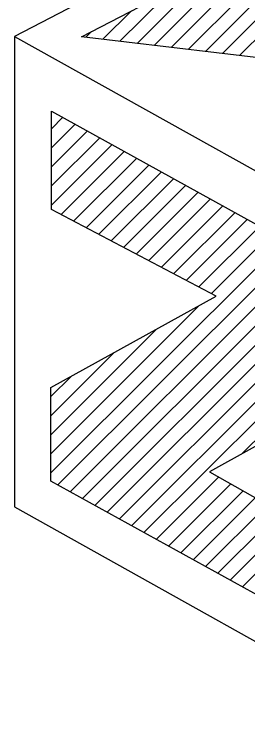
# Model space of a CAD drawing. Extents: x -266287 to 275962, y -324567 to 363765.
# Drawn here: x -80038 to -78938, y -76717 to -73305 of the extents above; entities that cross this region are included whole.
import ezdxf

# ---------------------------------------------------------------- set-up
doc = ezdxf.new("R2010")
doc.units = 0
doc.header["$LTSCALE"] = 1000
doc.layers.get('0').update_dxf_attribs({"linetype": 'CONTINUOUS'})

msp = doc.modelspace()

# ---------------------------------------------------------------- hatches: boundary and pattern name
h = msp.add_hatch()
h.set_pattern_fill('ANSI31', color=256, scale=40, style=0)
h.set_pattern_definition([(45, (-250422.49, -179564.313), (-44.90128, 44.90128), [])])
h.paths.add_polyline_path([(-79863.53452, -73759.47687), (-79863.53452, -74222.87667), (-79090.55844, -74631.63725), (-79867.32412, -75061.10285), (-79867.32412, -75501.17935), (-78276.86134, -76380.85003), (-78276.86134, -75935.60589), (-79121.25424, -75457.73669), (-78277.34365, -74989.03145), (-78276.31012, -74638.04512)])
h.paths.add_polyline_path([(-77324.39579, -75349.59515), (-77324.39579, -76048.05566), (-76783.6536, -75746.37479), (-76783.6536, -75117.36126), (-76318.18675, -73754.99825), (-76867.64503, -74060.19926), (-77073.55839, -74688.58467), (-77349.02822, -74327.15971), (-77861.86514, -74614.27396)])
h.paths.add_polyline_path([(-77573.37284, -74040.42441), (-77708.76509, -73649.78503), (-77014.37165, -73732.46732), (-76442.07239, -73420.72063), (-77835.51016, -73284.0537), (-78090.48167, -72548.35356), (-78430.4437, -72730.35795), (-78318.85705, -73236.64918), (-79219.99068, -73148.24803), (-79722.66456, -73409.97194), (-78241.79027, -73586.32637), (-78080.6287, -74317.58234)])

# ---------------------------------------------------------------- linework, layer by layer
for points in [[(-78083.52258, -72391.98067), (-80037.71854, -73408.24939), (-78080.4909, -74501.48154), (-76123.19435, -73408.24939), (-78083.52258, -72391.98067)], [(-79722.66456, -73409.97194), (-79219.99068, -73148.24803), (-78318.85705, -73236.64918), (-78430.4437, -72730.35795), (-78090.48167, -72548.35356), (-77835.51016, -73284.0537), (-76442.07239, -73420.72063), (-77014.37165, -73732.46732), (-77708.76509, -73649.78503), (-77573.37284, -74040.42441), (-78080.6287, -74317.58234), (-78241.79027, -73586.32637), (-79722.66456, -73409.97194)], [(-80037.71854, -73408.24939), (-80037.71854, -75623.06682), (-78080.4909, -76717.36695), (-76123.19435, -75623.06682), (-76123.19435, -73408.24939)], [(-79863.53452, -74222.87667), (-79863.53452, -73759.47687), (-78276.31012, -74638.04512), (-78277.34365, -74989.03145), (-79121.25424, -75457.73669), (-78276.86134, -75935.60589), (-78276.86134, -76380.85003), (-79867.32412, -75501.17935), (-79867.32412, -75061.10285), (-79090.55844, -74631.63725), (-79863.53452, -74222.87667)]]:
    msp.add_lwpolyline(points)

doc.saveas('drawing.dxf')
